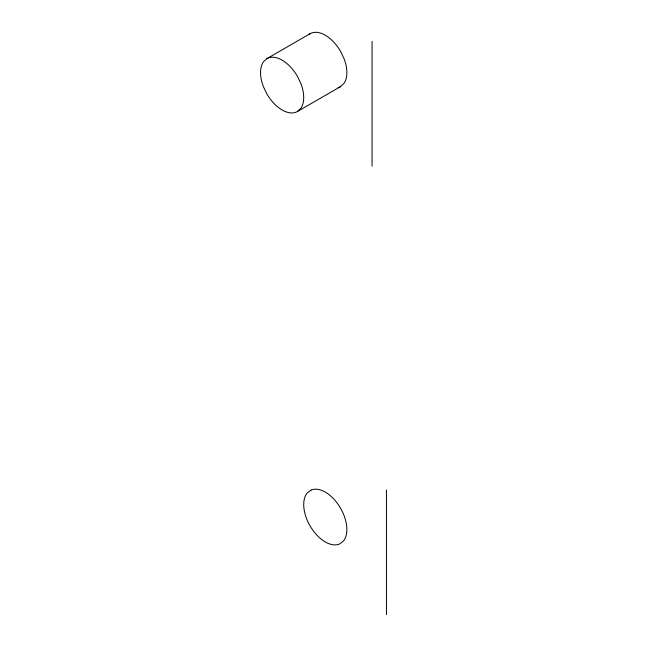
<?xml version="1.0" encoding="UTF-8"?>
<svg xmlns="http://www.w3.org/2000/svg" width="647" height="647" viewBox="0 0 647 647"><rect width="100%" height="100%" fill="white"/><g stroke="black" fill="none" stroke-linecap="round" stroke-linejoin="round"><path stroke-width="0.97" d="M266.871 58.651L263.442 61.829A30.522 17.623 60 0 0 263.442 86.755L266.871 93.896A30.522 17.623 60 0 0 297.394 111.519L340.557 86.593L343.986 83.414A30.522 17.623 60 0 0 343.986 58.489L340.557 51.348A30.522 17.623 60 0 0 310.034 33.733L266.871 58.651A30.522 17.623 60 0 1 297.394 76.273L300.823 83.414A30.522 17.623 60 0 1 300.823 108.332L297.394 111.519M309.217 34.493L310.034 33.733M386.445 490.046L386.445 614.65M372.057 41.473L372.057 166.077M340.557 86.593A30.522 17.623 60 0 1 337.985 87.644M311.021 490.111L307.317 492.877A30.522 17.623 60 0 0 311.118 527.645A30.522 17.623 60 0 0 339.578 543.973L343.282 541.207A30.522 17.623 60 0 0 339.481 506.447A30.522 17.623 60 0 0 311.021 490.111"/></g></svg>
